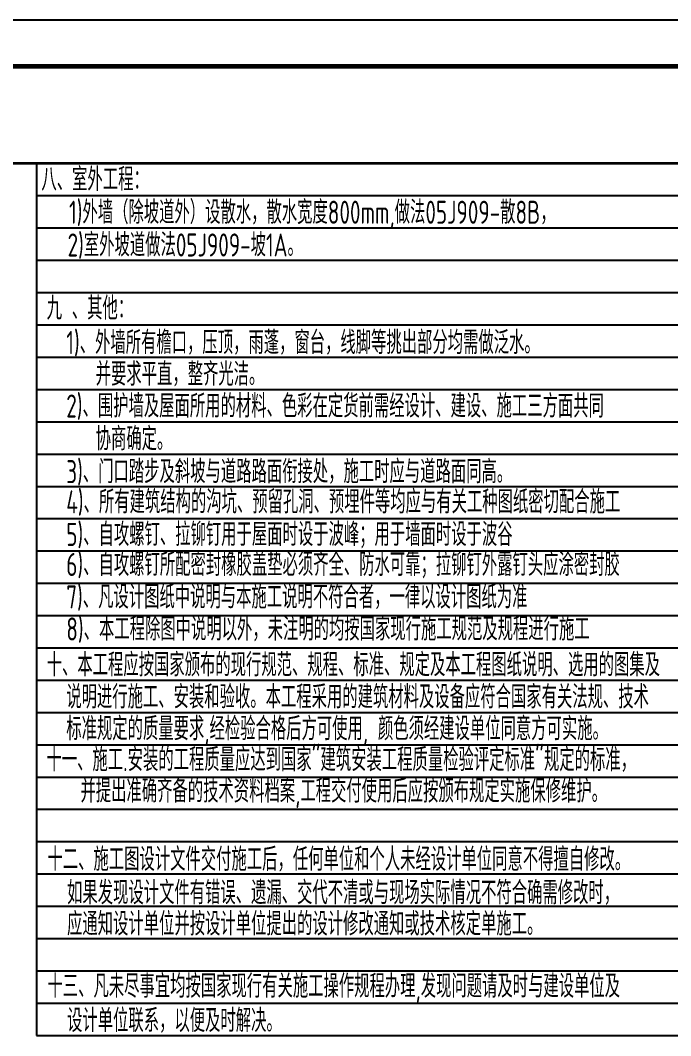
# Model space of a CAD drawing. Extents: x -266287 to 275962, y -324567 to 363765.
# Drawn here: x -160870 to -146766, y 192400 to 214406 of the extents above; entities that cross this region are included whole.
import ezdxf

# ---------------------------------------------------------------- set-up
doc = ezdxf.new("R2010")
doc.units = 0
doc.header["$LTSCALE"] = 1000
doc.layers.get('0').update_dxf_attribs({"linetype": 'CONTINUOUS'})
for name, color, linetype in [('Defpoints-1', 250, 'CONTINUOUS'), ('PUB_TEXT', 7, 'CONTINUOUS'), ('PUB_TITLE', 4, 'CONTINUOUS')]:
    doc.layers.add(name, color=color, linetype=linetype)
doc.styles.add('探索者', font='tssdeng.shx', dxfattribs={"width": 0.7, "bigfont": 'tssdchn.shx'})

msp = doc.modelspace()

# ---------------------------------------------------------------- linework, layer by layer
at = {"color": 250}
for p, q in [((-160520.12212, 210606.19076), (-141674.65945, 210606.19076)), ((-160520.12212, 209906.19076), (-141674.65945, 209906.19076)), ((-160520.12212, 209206.19076), (-141674.65945, 209206.19076)), ((-160520.12212, 208506.19076), (-141674.65945, 208506.19076)), ((-160520.12212, 207806.19076), (-141674.65945, 207806.19076)), ((-160520.12212, 207106.19076), (-141674.65945, 207106.19076)), ((-160520.12212, 206406.19076), (-141674.65945, 206406.19076)), ((-160520.12212, 205706.19076), (-141674.65945, 205706.19076)), ((-160520.12212, 205006.19076), (-141674.65945, 205006.19076)), ((-160520.12212, 204306.19076), (-141674.65945, 204306.19076)), ((-160520.12212, 203606.19076), (-141674.65945, 203606.19076)), ((-160520.12212, 202906.19076), (-141674.65945, 202906.19076)), ((-160520.12212, 202206.19076), (-141674.65945, 202206.19076)), ((-160520.12212, 201506.19076), (-141674.65945, 201506.19076)), ((-160520.12212, 200806.19076), (-144465.20461, 200806.19076)), ((-160520.12212, 200106.19076), (-144465.20461, 200106.19076)), ((-160520.12212, 199406.19076), (-144465.20461, 199406.19076)), ((-160520.12212, 198706.19076), (-144465.20461, 198706.19076)), ((-160520.12212, 198006.19076), (-141674.65945, 198006.19076)), ((-160520.12212, 197306.19076), (-141674.65945, 197306.19076)), ((-160520.12212, 196606.19076), (-141674.65945, 196606.19076)), ((-160520.12212, 195906.19076), (-141674.65945, 195906.19076)), ((-160520.12212, 195206.19076), (-141674.65945, 195206.19076)), ((-160520.12212, 194506.19076), (-141674.65945, 194506.19076)), ((-160520.12212, 193806.19076), (-141674.65945, 193806.19076)), ((-160520.12212, 193106.19076), (-141674.65945, 193106.19076)), ((-160520.12212, 192406.19076), (-141674.65945, 192406.19076))]:
    msp.add_line(p, q, dxfattribs=at)
at = {"layer": 'Defpoints-1', "linetype": 'ByBlock'}
msp.add_line((-160520.12212, 211306.19076), (-160520.12212, 192406.19076), dxfattribs=at)
at = {"layer": 'PUB_TITLE', "color": 7}
msp.add_lwpolyline([(-195865.20461, 172406.19076), (-136465.20461, 172406.19076), (-136465.20461, 214406.19076), (-195865.20461, 214406.19076)], close=True, dxfattribs=at)
at = {"layer": 'PUB_TITLE', "const_width": 100}
msp.add_lwpolyline([(-193365.20461, 173406.19076), (-137465.20461, 173406.19076), (-137465.20461, 213406.19076), (-193365.20461, 213406.19076)], close=True, dxfattribs=at)
at = {"layer": 'PUB_TITLE', "const_width": 59.388}
msp.add_lwpolyline([(-193365.20461, 211306.19076), (-141674.65945, 211306.19076)], dxfattribs=at)

# ---------------------------------------------------------------- texts
at = {"layer": 'PUB_TEXT', "style": '探索者', "width": 0.7}
for s, p in [('八、室外工程：', (-160411.8873, 210709.53755)), (' 1)外墙（除坡道外）设散水，散水宽度800mm,做法05J909-散8B，', (-160025.99298, 209996.36549, -199.3142)), ('2)室外坡道做法05J909-坡1A。', (-159844.49491, 209287.15391, -99.6571)), ('九 、其他：', (-160297.8971, 207917.83787)), ('  1)、外墙所有檐口，压顶，雨蓬，窗台，线脚等挑出部分均需做泛水。', (-160297.8971, 207172.89325)), ('     并要求平直，整齐光洁。', (-160297.8971, 206488.35456)), ('  2)、围护墙及屋面所用的材料、色彩在定货前需经设计、建设、施工三方面共同', (-160297.8971, 205797.10336)), ('     协商确定。', (-160297.8971, 205085.71686)), ('  3)、门口踏步及斜坡与道路路面衔接处，施工时应与道路面同高。', (-160297.8971, 204374.33035)), ('  4)、所有建筑结构的沟坑、预留孔洞、预埋件等均应与有关工种图纸密切配合施工', (-160297.8971, 203718.85418)), ('  5)、自攻螺钉、拉铆钉用于屋面时设于波峰；用于墙面时设于波谷', (-160297.8971, 203014.18018)), ('  6)、自攻螺钉所配密封橡胶盖垫必须齐全、防水可靠；拉铆钉外露钉头应涂密封胶', (-160297.8971, 202363.20182)), ('  7)、凡设计图纸中说明与本施工说明不符合者，一律以设计图纸为准', (-160297.8971, 201658.52782)), ('  8)、本工程除图中说明以外，未注明的均按国家现行施工规范及规程进行施工', (-160297.8971, 200964.20154)), ('十、本工程应按国家颁布的现行规范、规程、标准、规定及本工程图纸说明、选用的图集及   ', (-160297.8971, 200187.81109)), ('  说明进行施工、安装和验收。本工程采用的建筑材料及设备应符合国家有关法规、技术', (-160297.8971, 199492.19189)), ('  标准规定的质量要求,经检验合格后方可使用, 颜色须经建设单位同意方可实施。', (-160297.8971, 198803.41804)), ('十一、施工.安装的工程质量应达到国家"建筑安装工程质量检验评定标准"规定的标准，', (-160302.53241, 198132.25185)), ('  并提出准确齐备的技术资料档案,工程交付使用后应按颁布规定实施保修维护。', (-159990.33588, 197453.12611)), ('十二、施工图设计文件交付施工后，任何单位和个人未经设计单位同意不得擅自修改。', (-160280.6194, 195973.4377)), ('  如果发现设计文件有错误、遗漏、交代不清或与现场实际情况不符合确需修改时，', (-160280.6194, 195248.77894)), ('  应通知设计单位并按设计单位提出的设计修改通知或技术核定单施工。', (-160280.6194, 194572.30323)), ('十三、凡未尽事宜均按国家现行有关施工操作规程办理,发现问题请及时与建设单位及', (-160280.20521, 193224.51511)), ('  设计单位联系，以便及时解决。', (-160280.20521, 192478.58322))]:
    msp.add_text(s, height=500, dxfattribs=at).set_placement(p)

doc.saveas('drawing.dxf')
